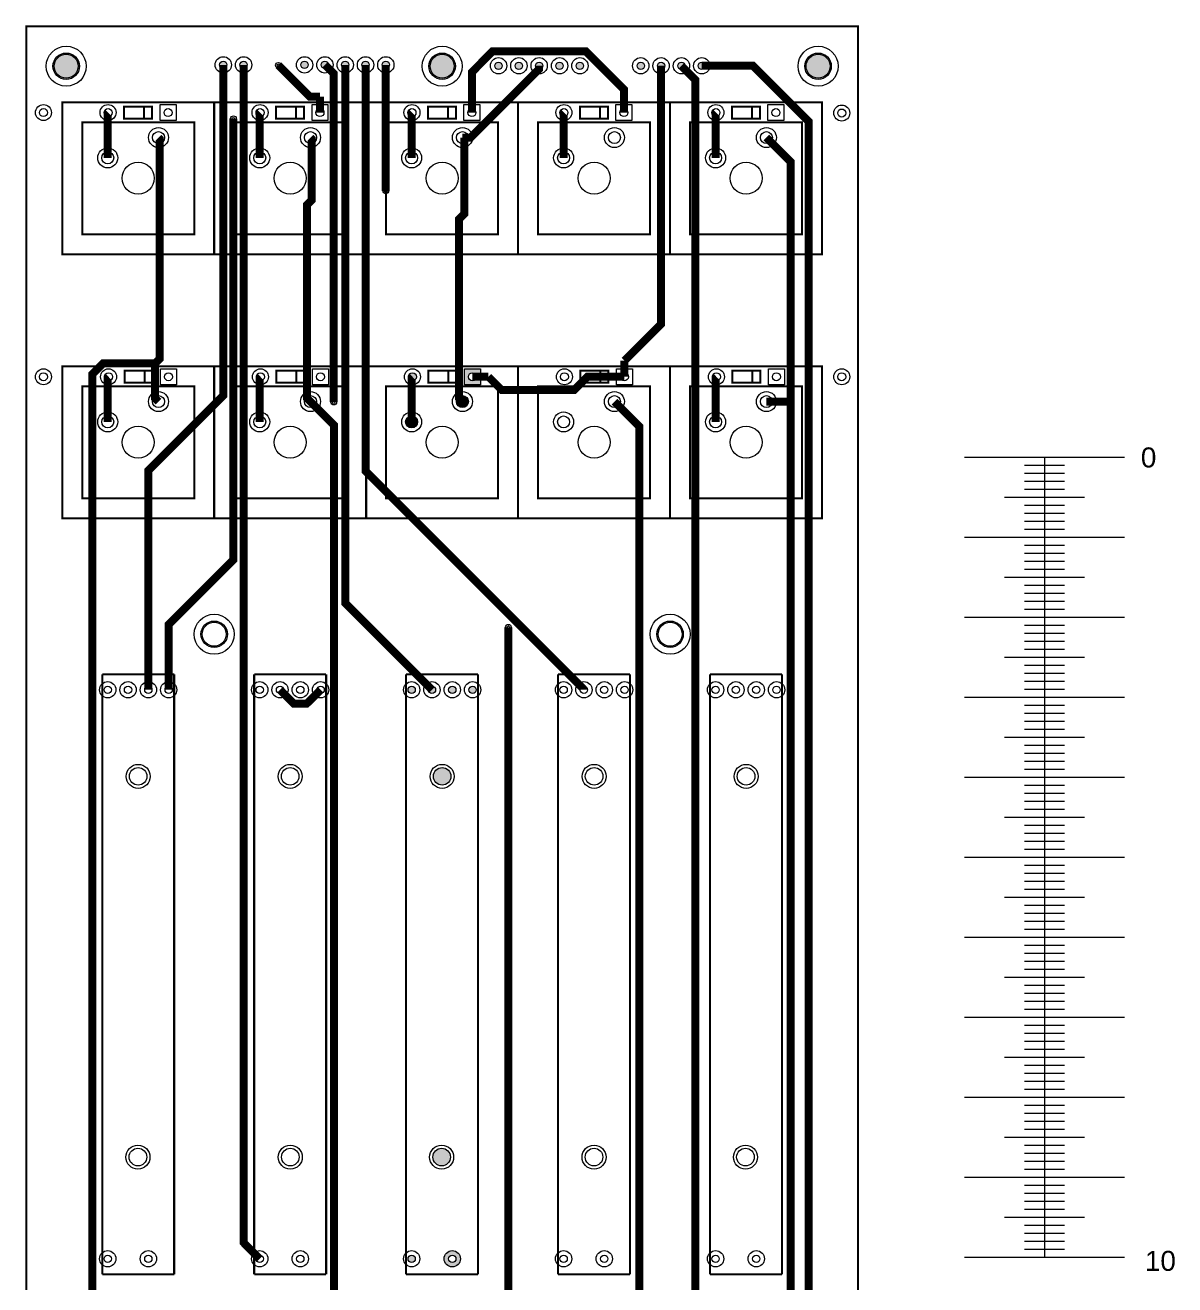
# Model space of a CAD drawing. Header units: millimetres. Extents: x 0 to 144, y -247 to 0.
# Drawn here: x -0.1 to 143.6, y -157.3 to 0.1 of the extents above; entities that cross this region are included whole.
import ezdxf

# ---------------------------------------------------------------- set-up
doc = ezdxf.new("R2010")
doc.units = ezdxf.units.MM
for name, color, linetype, true_color in [('BoardOutLine', 6, 'Continuous', 0xff00ff), ('BottomSilkLayer', 72, 'Continuous', 0x66cc33), ('Document', 7, 'Continuous', 0xffffff), ('Hole', 250, 'Continuous', 0x222222), ('Multi-Layer', 9, 'Continuous', 0xc0c0c0), ('TopLayer', 1, 'Continuous', 0xff0000), ('TopSilkLayer', 58, 'Continuous', 0x614e00)]:
    doc.layers.add(name, color=color, linetype=linetype, true_color=true_color)
doc.styles.get("Standard").update_dxf_attribs({"font": 'arial.ttf'})

msp = doc.modelspace()

# ---------------------------------------------------------------- hatches: boundary and pattern name
at = {"true_color": 0x000000}
h = msp.add_hatch(color=18, dxfattribs=at)
h.dxf.hatch_style = 1
h.paths.add_polyline_path([(81.46, -4.95, 1), (82.37, -4.95, 1)])
h.paths.add_polyline_path([(84, -4.95, 1), (84.91, -4.95, 1)])
h.paths.add_polyline_path([(1.15, -212.72), (3.43, -212.72), (3.43, -211.22), (1.15, -211.22)], flags=9)
h.paths.add_polyline_path([(101.1, -212.72), (103.38, -212.72), (103.38, -211.22), (101.1, -211.22)], flags=9)
h.paths.add_polyline_path([(1.27, -179.72), (3.57, -179.72), (3.57, -178.19), (1.27, -178.19)], flags=9)
h.paths.add_polyline_path([(101.09, -179.72), (103.39, -179.72), (103.39, -178.19), (101.09, -178.19)], flags=9)
h.paths.add_polyline_path([(1.15, -46.48), (3.43, -46.48), (3.43, -44.97), (1.15, -44.97)], flags=9)
h.paths.add_polyline_path([(100.97, -46.73), (103.26, -46.73), (103.26, -45.23), (100.97, -45.23)], flags=9)
h.paths.add_polyline_path([(1.4, -13.59), (3.69, -13.59), (3.69, -12.08), (1.4, -12.08)], flags=9)
h.paths.add_polyline_path([(101.09, -13.59), (103.38, -13.59), (103.38, -12.08), (101.09, -12.08)], flags=9)
h.paths.add_polyline_path([(85.27, -3.48), (85.27, -1.2), (83.77, -1.2), (83.77, -3.48)], flags=9)
h.paths.add_polyline_path([(82.63, -3.36), (82.63, -1.06), (81.09, -1.06), (81.09, -3.36)], flags=9)
h.paths.add_polyline_path([(79.94, -3.35), (79.94, -1.07), (78.43, -1.07), (78.43, -3.35)], flags=9)
h.paths.add_polyline_path([(77.52, -3.48), (77.52, -1.19), (76.02, -1.19), (76.02, -3.48)], flags=9)
h.paths.add_polyline_path([(56.41, -89.16), (56.41, -84.53), (54.86, -84.53), (54.86, -89.16)], flags=9)
h.paths.add_polyline_path([(94.38, -89.16), (94.38, -84.53), (92.83, -84.53), (92.83, -89.16)], flags=9)
h.paths.add_polyline_path([(75.46, -89.03), (75.46, -84.4), (73.91, -84.4), (73.91, -89.03)], flags=9)
h.paths.add_polyline_path([(37.49, -89.03), (37.49, -84.4), (35.93, -84.4), (35.93, -89.03)], flags=9)
h.paths.add_polyline_path([(69.87, -3.56), (69.87, -1.26), (68.32, -1.26), (68.32, -3.56)], flags=9)
h.paths.add_polyline_path([(67.46, -3.56), (67.46, -1.26), (65.91, -1.26), (65.91, -3.56)], flags=9)
h.paths.add_polyline_path([(64.92, -3.56), (64.92, -1.26), (63.37, -1.26), (63.37, -3.56)], flags=9)
h.paths.add_polyline_path([(62.51, -3.69), (62.51, -1.38), (60.95, -1.38), (60.95, -3.69)], flags=9)
h.paths.add_polyline_path([(59.84, -3.43), (59.84, -1.13), (58.29, -1.13), (58.29, -3.43)], flags=9)
h.paths.add_polyline_path([(45.74, -3.3), (45.74, -1.16), (44.21, -1.16), (44.21, -3.3)], flags=9)
h.paths.add_polyline_path([(43.18, -3.3), (43.18, -1.17), (41.68, -1.17), (41.68, -3.3)], flags=9)
h.paths.add_polyline_path([(40.79, -3.3), (40.79, -1.16), (39.25, -1.16), (39.25, -3.3)], flags=9)
h.paths.add_polyline_path([(38.1, -3.3), (38.1, -1.17), (36.59, -1.17), (36.59, -3.3)], flags=9)
h.paths.add_polyline_path([(35.56, -3.3), (35.56, -1.17), (34.05, -1.17), (34.05, -3.3)], flags=9)
h.paths.add_polyline_path([(28.44, -5.74), (32.06, -5.74), (32.06, -4.19), (28.44, -4.19)], flags=9)
h.paths.add_polyline_path([(18.29, -5.71), (23.37, -5.71), (23.37, -4.21), (18.29, -4.21)], flags=9)
h.paths.add_polyline_path([(91.64, -137.93), (91.64, -102.97), (88.53, -102.97), (88.53, -137.93)], flags=9)
h.paths.add_polyline_path([(87.17, -152.84), (87.17, -149.22), (85.62, -149.22), (85.62, -152.84)], flags=9)
h.paths.add_polyline_path([(92.12, -152.79), (92.12, -149.16), (90.57, -149.16), (90.57, -152.79)], flags=9)
h.paths.add_polyline_path([(87.14, -89.43), (87.14, -84.35), (85.64, -84.35), (85.64, -89.43)], flags=9)
h.paths.add_polyline_path([(92.1, -89.4), (92.1, -84.32), (90.6, -84.32), (90.6, -89.4)], flags=9)
h.paths.add_polyline_path([(89.58, -88.9), (89.58, -84.27), (88.03, -84.27), (88.03, -88.9)], flags=9)
h.paths.add_polyline_path([(68.17, -152.84), (68.17, -149.22), (66.62, -149.22), (66.62, -152.84)], flags=9)
h.paths.add_polyline_path([(73.12, -152.79), (73.12, -149.16), (71.57, -149.16), (71.57, -152.79)], flags=9)
h.paths.add_polyline_path([(68.14, -89.43), (68.14, -84.35), (66.64, -84.35), (66.64, -89.43)], flags=9)
h.paths.add_polyline_path([(73.1, -89.4), (73.1, -84.32), (71.6, -84.32), (71.6, -89.4)], flags=9)
h.paths.add_polyline_path([(70.58, -88.9), (70.58, -84.27), (69.03, -84.27), (69.03, -88.9)], flags=9)
h.paths.add_polyline_path([(30.17, -152.84), (30.17, -149.22), (28.62, -149.22), (28.62, -152.84)], flags=9)
h.paths.add_polyline_path([(35.12, -152.79), (35.12, -149.16), (33.57, -149.16), (33.57, -152.79)], flags=9)
h.paths.add_polyline_path([(30.14, -89.43), (30.14, -84.35), (28.64, -84.35), (28.64, -89.43)], flags=9)
h.paths.add_polyline_path([(35.1, -89.4), (35.1, -84.32), (33.6, -84.32), (33.6, -89.4)], flags=9)
h.paths.add_polyline_path([(32.58, -88.9), (32.58, -84.27), (31.03, -84.27), (31.03, -88.9)], flags=9)
h.paths.add_polyline_path([(15.64, -137.93), (15.64, -102.97), (12.53, -102.97), (12.53, -137.93)], flags=9)
h.paths.add_polyline_path([(11.17, -152.84), (11.17, -149.22), (9.62, -149.22), (9.62, -152.84)], flags=9)
h.paths.add_polyline_path([(16.12, -152.79), (16.12, -149.16), (14.57, -149.16), (14.57, -152.79)], flags=9)
h.paths.add_polyline_path([(11.14, -89.43), (11.14, -84.35), (9.64, -84.35), (9.64, -89.43)], flags=9)
h.paths.add_polyline_path([(16.1, -89.4), (16.1, -84.32), (14.6, -84.32), (14.6, -89.4)], flags=9)
h.paths.add_polyline_path([(13.58, -88.9), (13.58, -84.27), (12.03, -84.27), (12.03, -88.9)], flags=9)
h.paths.add_polyline_path([(18.44, -89.03), (18.44, -84.4), (16.88, -84.4), (16.88, -89.03)], flags=9)
h.paths.add_polyline_path([(51.58, -88.9), (51.58, -84.27), (50.03, -84.27), (50.03, -88.9)], flags=9)
h.paths.add_polyline_path([(54.1, -89.4), (54.1, -84.32), (52.6, -84.32), (52.6, -89.4)], flags=9)
h.paths.add_polyline_path([(49.14, -89.43), (49.14, -84.35), (47.64, -84.35), (47.64, -89.43)], flags=9)
h.paths.add_polyline_path([(54.12, -152.79), (54.12, -149.16), (52.57, -149.16), (52.57, -152.79)], flags=9)
h.paths.add_polyline_path([(49.17, -152.84), (49.17, -149.22), (47.62, -149.22), (47.62, -152.84)], flags=9)
h.paths.add_polyline_path([(34.72, -137.93), (34.72, -102.97), (31.6, -102.97), (31.6, -137.93)], flags=9)
h.paths.add_polyline_path([(53.64, -137.93), (53.64, -102.97), (50.53, -102.97), (50.53, -137.93)], flags=9)
h.paths.add_polyline_path([(72.69, -137.81), (72.69, -102.85), (69.58, -102.85), (69.58, -137.81)], flags=9)
h = msp.add_hatch(color=18, dxfattribs=at)
h.dxf.hatch_style = 1
h.paths.add_polyline_path([(6.5, -5, 1), (3.5, -5, 1)], flags=0)
h.paths.add_polyline_path([(3.35, -5, 1), (6.65, -5, 1)])
h.paths.add_polyline_path([(6.5, -5, -1), (3.5, -5, -1)], flags=16)
h = msp.add_hatch(color=256)
h.dxf.hatch_style = 1
h.paths.add_polyline_path([(6.5, -5, 1), (3.5, -5, 1)])
h = msp.add_hatch(color=18, dxfattribs=at)
h.dxf.hatch_style = 1
h.paths.add_polyline_path([(24.18, -4.83, 1), (25.1, -4.83, 1)])
h.paths.add_polyline_path([(26.72, -4.83, 1), (27.64, -4.83, 1)])
h.paths.add_polyline_path([(34.34, -4.83, 1), (35.26, -4.83, 1)])
h.paths.add_polyline_path([(36.88, -4.83, 1), (37.8, -4.83, 1)])
h.paths.add_polyline_path([(39.42, -4.83, 1), (40.34, -4.83, 1)])
h.paths.add_polyline_path([(41.96, -4.83, 1), (42.88, -4.83, 1)])
h.paths.add_polyline_path([(44.5, -4.83, 1), (45.42, -4.83, 1)])
h.paths.add_polyline_path([(53.5, -5, 1), (50.5, -5, 1)], flags=0)
h.paths.add_polyline_path([(50.35, -5, 1), (53.65, -5, 1)])
h.paths.add_polyline_path([(53.5, -5, -1), (50.5, -5, -1)], flags=16)
h.paths.add_polyline_path([(58.6, -4.95, 1), (59.51, -4.95, 1)])
h.paths.add_polyline_path([(61.14, -4.95, 1), (62.05, -4.95, 1)])
h.paths.add_polyline_path([(63.68, -4.95, 1), (64.59, -4.95, 1)])
h.paths.add_polyline_path([(66.22, -4.95, 1), (67.13, -4.95, 1)])
h = msp.add_hatch(color=18, dxfattribs=at)
h.dxf.hatch_style = 1
h.paths.add_polyline_path([(53.5, -5, 1), (50.5, -5, 1)])
h.paths.add_polyline_path([(69.67, -4.95, 1), (68.76, -4.95, 1)])
h.paths.add_polyline_path([(76.38, -4.95, 1), (77.29, -4.95, 1)])
h.paths.add_polyline_path([(78.92, -4.95, 1), (79.83, -4.95, 1)])
h = msp.add_hatch(color=18, dxfattribs=at)
h.dxf.hatch_style = 1
h.paths.add_polyline_path([(97.5, -5, 1), (100.5, -5, 1)], flags=0)
h.paths.add_polyline_path([(97.35, -5, 1), (100.65, -5, 1)])
h.paths.add_polyline_path([(100.5, -5, -1), (97.5, -5, -1)], flags=16)
h = msp.add_hatch(color=18, dxfattribs=at)
h.dxf.hatch_style = 1
h.paths.add_polyline_path([(97.5, -5, 1), (100.5, -5, 1)])
h = msp.add_hatch(color=18, dxfattribs=at)
h.dxf.hatch_style = 1
h.paths.add_polyline_path([(48.79, -43.82, 1), (47.79, -43.82, 1)])
h.paths.add_polyline_path([(56.79, -42.82), (54.79, -42.82), (54.79, -43.82), (55.29, -43.82, -0.999949), (56.29, -43.82), (56.79, -43.82)])
h.paths.add_polyline_path([(56.79, -43.82), (56.29, -43.82, -1.000051), (55.29, -43.82), (54.79, -43.82), (54.79, -44.81), (56.79, -44.81)])
h = msp.add_hatch(color=18, dxfattribs=at)
h.dxf.hatch_style = 1
h.paths.add_polyline_path([(48.79, -43.82, 1), (47.79, -43.82, 1)])
h.paths.add_polyline_path([(56.79, -42.82), (54.79, -42.82), (54.79, -44.81), (56.79, -44.81)])
h.paths.add_polyline_path([(56.29, -43.82, 1), (55.29, -43.82, 1)], flags=16)
h = msp.add_hatch(color=18, dxfattribs=at)
h.dxf.hatch_style = 1
h.paths.add_polyline_path([(54.12, -46.3), (54.12, -46.51), (54.54, -46.92), (55.07, -47.45, 0.198968), (55.29, -46.92, 0.598535)])
h.paths.add_polyline_path([(54.54, -46.92), (54.12, -46.51), (54.12, -46.3, 0.251145), (53.79, -46.92, 0.668101), (55.07, -47.45)])
h = msp.add_hatch(color=18, dxfattribs=at)
h.dxf.hatch_style = 1
h.paths.add_polyline_path([(55.29, -46.92, 0.598535), (54.12, -46.3), (54.12, -46.51), (54.54, -46.92), (55.07, -47.45, 0.198968)])
h.paths.add_polyline_path([(54.54, -46.92), (54.12, -46.51), (54.12, -46.3, 0.251145), (53.79, -46.92, 0.668101), (55.07, -47.45)])
h = msp.add_hatch(color=18, dxfattribs=at)
h.dxf.hatch_style = 1
h.paths.add_polyline_path([(54.12, -46.3), (54.12, -46.51), (54.54, -46.92), (55.07, -47.45, 0.198968), (55.29, -46.92, 0.598535)])
h.paths.add_polyline_path([(54.12, -46.51), (54.12, -46.3, 0.251145), (53.79, -46.92, 0.668101), (55.07, -47.45), (54.54, -46.92)])
h = msp.add_hatch(color=18, dxfattribs=at)
h.dxf.hatch_style = 1
h.paths.add_polyline_path([(48.94, -49.46, 1), (47.44, -49.46, 1)])
h = msp.add_hatch(color=18, dxfattribs=at)
h.dxf.hatch_style = 1
h.paths.add_polyline_path([(47.73, -154.06, 1), (48.65, -154.06, 1)])
h.paths.add_polyline_path([(50.9, -93.76, 1), (53.1, -93.76, 1)])
h.paths.add_polyline_path([(47.73, -82.94, 1), (48.65, -82.94, 1)])
h.paths.add_polyline_path([(53.73, -82.94, 1), (52.81, -82.94, 1)])
h.paths.add_polyline_path([(56.27, -82.94, 1), (55.35, -82.94, 1)])
h.paths.add_polyline_path([(51.19, -82.94, 1), (50.27, -82.94, 1)])
h = msp.add_hatch(color=18, dxfattribs=at)
h.dxf.hatch_style = 1
h.paths.add_polyline_path([(53.04, -141.35, 1), (50.84, -141.35, 1)])
at = {"true_color": 0xffffff}
h = msp.add_hatch(color=7, dxfattribs=at)
h.dxf.hatch_style = 1
h.paths.add_polyline_path([(52.81, -154.06), (53.27, -154.06), (53.73, -154.06, 0.999944)], flags=0)
h.paths.add_polyline_path([(54.29, -154.06, 1), (52.25, -154.06, 1)])
h.paths.add_polyline_path([(53.73, -154.06, 1), (52.81, -154.06, 1)], flags=16)
h.paths.add_polyline_path([(53.73, -154.06, 0.999972), (52.81, -154.06, 1.000028)], flags=0)
at = {"true_color": 0x000000}
h = msp.add_hatch(color=18, dxfattribs=at)
h.dxf.hatch_style = 1
h.paths.add_polyline_path([(52.25, -154.06), (52.81, -154.06, -0.999944), (53.73, -154.06), (54.29, -154.06, 1)])
h.paths.add_polyline_path([(54.29, -154.06), (53.73, -154.06, -1.000056), (52.81, -154.06), (52.25, -154.06, 1)])
at = {"layer": 'Hole', "true_color": 0x000000}
h = msp.add_hatch(color=18, dxfattribs=at)
h.dxf.hatch_style = 1
h.paths.add_polyline_path([(3.5, -5, 1), (6.5, -5, 1)])
h.paths.add_polyline_path([(1.15, -212.72), (3.43, -212.72), (3.43, -211.22), (1.15, -211.22)], flags=9)
h.paths.add_polyline_path([(101.1, -212.72), (103.38, -212.72), (103.38, -211.22), (101.1, -211.22)], flags=9)
h.paths.add_polyline_path([(1.27, -179.72), (3.57, -179.72), (3.57, -178.19), (1.27, -178.19)], flags=9)
h.paths.add_polyline_path([(101.09, -179.72), (103.39, -179.72), (103.39, -178.19), (101.09, -178.19)], flags=9)
h.paths.add_polyline_path([(1.15, -46.48), (3.43, -46.48), (3.43, -44.97), (1.15, -44.97)], flags=9)
h.paths.add_polyline_path([(100.97, -46.73), (103.26, -46.73), (103.26, -45.23), (100.97, -45.23)], flags=9)
h.paths.add_polyline_path([(1.4, -13.59), (3.69, -13.59), (3.69, -12.08), (1.4, -12.08)], flags=9)
h.paths.add_polyline_path([(101.09, -13.59), (103.38, -13.59), (103.38, -12.08), (101.09, -12.08)], flags=9)
h.paths.add_polyline_path([(85.27, -3.48), (85.27, -1.2), (83.77, -1.2), (83.77, -3.48)], flags=9)
h.paths.add_polyline_path([(82.63, -3.36), (82.63, -1.06), (81.09, -1.06), (81.09, -3.36)], flags=9)
h.paths.add_polyline_path([(79.94, -3.35), (79.94, -1.07), (78.43, -1.07), (78.43, -3.35)], flags=9)
h.paths.add_polyline_path([(77.52, -3.48), (77.52, -1.19), (76.02, -1.19), (76.02, -3.48)], flags=9)
h.paths.add_polyline_path([(56.41, -89.16), (56.41, -84.53), (54.86, -84.53), (54.86, -89.16)], flags=9)
h.paths.add_polyline_path([(94.38, -89.16), (94.38, -84.53), (92.83, -84.53), (92.83, -89.16)], flags=9)
h.paths.add_polyline_path([(75.46, -89.03), (75.46, -84.4), (73.91, -84.4), (73.91, -89.03)], flags=9)
h.paths.add_polyline_path([(37.49, -89.03), (37.49, -84.4), (35.93, -84.4), (35.93, -89.03)], flags=9)
h.paths.add_polyline_path([(69.87, -3.56), (69.87, -1.26), (68.32, -1.26), (68.32, -3.56)], flags=9)
h.paths.add_polyline_path([(67.46, -3.56), (67.46, -1.26), (65.91, -1.26), (65.91, -3.56)], flags=9)
h.paths.add_polyline_path([(64.92, -3.56), (64.92, -1.26), (63.37, -1.26), (63.37, -3.56)], flags=9)
h.paths.add_polyline_path([(62.51, -3.69), (62.51, -1.38), (60.95, -1.38), (60.95, -3.69)], flags=9)
h.paths.add_polyline_path([(59.84, -3.43), (59.84, -1.13), (58.29, -1.13), (58.29, -3.43)], flags=9)
h.paths.add_polyline_path([(45.74, -3.3), (45.74, -1.16), (44.21, -1.16), (44.21, -3.3)], flags=9)
h.paths.add_polyline_path([(43.18, -3.3), (43.18, -1.17), (41.68, -1.17), (41.68, -3.3)], flags=9)
h.paths.add_polyline_path([(40.79, -3.3), (40.79, -1.16), (39.25, -1.16), (39.25, -3.3)], flags=9)
h.paths.add_polyline_path([(38.1, -3.3), (38.1, -1.17), (36.59, -1.17), (36.59, -3.3)], flags=9)
h.paths.add_polyline_path([(35.56, -3.3), (35.56, -1.17), (34.05, -1.17), (34.05, -3.3)], flags=9)
h.paths.add_polyline_path([(28.44, -5.74), (32.06, -5.74), (32.06, -4.19), (28.44, -4.19)], flags=9)
h.paths.add_polyline_path([(18.29, -5.71), (23.37, -5.71), (23.37, -4.21), (18.29, -4.21)], flags=9)
h.paths.add_polyline_path([(91.64, -137.93), (91.64, -102.97), (88.53, -102.97), (88.53, -137.93)], flags=9)
h.paths.add_polyline_path([(87.17, -152.84), (87.17, -149.22), (85.62, -149.22), (85.62, -152.84)], flags=9)
h.paths.add_polyline_path([(92.12, -152.79), (92.12, -149.16), (90.57, -149.16), (90.57, -152.79)], flags=9)
h.paths.add_polyline_path([(87.14, -89.43), (87.14, -84.35), (85.64, -84.35), (85.64, -89.43)], flags=9)
h.paths.add_polyline_path([(92.1, -89.4), (92.1, -84.32), (90.6, -84.32), (90.6, -89.4)], flags=9)
h.paths.add_polyline_path([(89.58, -88.9), (89.58, -84.27), (88.03, -84.27), (88.03, -88.9)], flags=9)
h.paths.add_polyline_path([(68.17, -152.84), (68.17, -149.22), (66.62, -149.22), (66.62, -152.84)], flags=9)
h.paths.add_polyline_path([(73.12, -152.79), (73.12, -149.16), (71.57, -149.16), (71.57, -152.79)], flags=9)
h.paths.add_polyline_path([(68.14, -89.43), (68.14, -84.35), (66.64, -84.35), (66.64, -89.43)], flags=9)
h.paths.add_polyline_path([(73.1, -89.4), (73.1, -84.32), (71.6, -84.32), (71.6, -89.4)], flags=9)
h.paths.add_polyline_path([(70.58, -88.9), (70.58, -84.27), (69.03, -84.27), (69.03, -88.9)], flags=9)
h.paths.add_polyline_path([(30.17, -152.84), (30.17, -149.22), (28.62, -149.22), (28.62, -152.84)], flags=9)
h.paths.add_polyline_path([(35.12, -152.79), (35.12, -149.16), (33.57, -149.16), (33.57, -152.79)], flags=9)
h.paths.add_polyline_path([(30.14, -89.43), (30.14, -84.35), (28.64, -84.35), (28.64, -89.43)], flags=9)
h.paths.add_polyline_path([(35.1, -89.4), (35.1, -84.32), (33.6, -84.32), (33.6, -89.4)], flags=9)
h.paths.add_polyline_path([(32.58, -88.9), (32.58, -84.27), (31.03, -84.27), (31.03, -88.9)], flags=9)
h.paths.add_polyline_path([(15.64, -137.93), (15.64, -102.97), (12.53, -102.97), (12.53, -137.93)], flags=9)
h.paths.add_polyline_path([(11.17, -152.84), (11.17, -149.22), (9.62, -149.22), (9.62, -152.84)], flags=9)
h.paths.add_polyline_path([(16.12, -152.79), (16.12, -149.16), (14.57, -149.16), (14.57, -152.79)], flags=9)
h.paths.add_polyline_path([(11.14, -89.43), (11.14, -84.35), (9.64, -84.35), (9.64, -89.43)], flags=9)
h.paths.add_polyline_path([(16.1, -89.4), (16.1, -84.32), (14.6, -84.32), (14.6, -89.4)], flags=9)
h.paths.add_polyline_path([(13.58, -88.9), (13.58, -84.27), (12.03, -84.27), (12.03, -88.9)], flags=9)
h.paths.add_polyline_path([(18.44, -89.03), (18.44, -84.4), (16.88, -84.4), (16.88, -89.03)], flags=9)
h.paths.add_polyline_path([(51.58, -88.9), (51.58, -84.27), (50.03, -84.27), (50.03, -88.9)], flags=9)
h.paths.add_polyline_path([(54.1, -89.4), (54.1, -84.32), (52.6, -84.32), (52.6, -89.4)], flags=9)
h.paths.add_polyline_path([(49.14, -89.43), (49.14, -84.35), (47.64, -84.35), (47.64, -89.43)], flags=9)
h.paths.add_polyline_path([(54.12, -152.79), (54.12, -149.16), (52.57, -149.16), (52.57, -152.79)], flags=9)
h.paths.add_polyline_path([(49.17, -152.84), (49.17, -149.22), (47.62, -149.22), (47.62, -152.84)], flags=9)
h.paths.add_polyline_path([(34.72, -137.93), (34.72, -102.97), (31.6, -102.97), (31.6, -137.93)], flags=9)
h.paths.add_polyline_path([(53.64, -137.93), (53.64, -102.97), (50.53, -102.97), (50.53, -137.93)], flags=9)
h.paths.add_polyline_path([(72.69, -137.81), (72.69, -102.85), (69.58, -102.85), (69.58, -137.81)], flags=9)
at = {"layer": 'Hole'}
h = msp.add_hatch(color=256, dxfattribs=at)
h.dxf.hatch_style = 1
h.paths.add_polyline_path([(6.5, -5, 1), (3.5, -5, 1)])
at = {"layer": 'Hole', "true_color": 0x000000}
h = msp.add_hatch(color=18, dxfattribs=at)
h.dxf.hatch_style = 1
h.paths.add_polyline_path([(6.5, -5, 1), (3.5, -5, 1)])

# ---------------------------------------------------------------- linework, layer by layer
for p, q in [((117.31, -53.85), (137.31, -53.85)), ((122.31, -53.85), (132.31, -53.85)), ((124.81, -54.85), (129.81, -54.85)), ((127.31, -53.85), (127.31, -153.85)), ((124.81, -55.85), (129.81, -55.85)), ((124.81, -56.85), (129.81, -56.85)), ((124.81, -57.85), (129.81, -57.85)), ((122.31, -58.85), (132.31, -58.85)), ((124.81, -59.85), (129.81, -59.85)), ((124.81, -60.85), (129.81, -60.85)), ((124.81, -61.85), (129.81, -61.85)), ((124.81, -62.85), (129.81, -62.85)), ((117.31, -63.85), (137.31, -63.85)), ((117.31, -63.85), (137.31, -63.85)), ((122.31, -63.85), (132.31, -63.85)), ((124.81, -64.85), (129.81, -64.85)), ((124.81, -65.85), (129.81, -65.85)), ((124.81, -66.85), (129.81, -66.85)), ((122.31, -68.85), (132.31, -68.85)), ((124.81, -67.85), (129.81, -67.85)), ((124.81, -69.85), (129.81, -69.85)), ((124.81, -70.85), (129.81, -70.85)), ((124.81, -71.85), (129.81, -71.85)), ((117.31, -73.85), (137.31, -73.85)), ((117.31, -73.85), (137.31, -73.85)), ((122.31, -73.85), (132.31, -73.85)), ((124.81, -72.85), (129.81, -72.85)), ((124.81, -74.85), (129.81, -74.85)), ((124.81, -75.85), (129.81, -75.85)), ((124.81, -76.85), (129.81, -76.85)), ((124.81, -77.85), (129.81, -77.85)), ((122.31, -78.85), (132.31, -78.85)), ((124.81, -79.85), (129.81, -79.85)), ((124.81, -80.85), (129.81, -80.85)), ((124.81, -81.85), (129.81, -81.85)), ((124.81, -82.85), (129.81, -82.85)), ((117.31, -83.85), (137.31, -83.85)), ((117.31, -83.85), (137.31, -83.85)), ((122.31, -83.85), (132.31, -83.85)), ((124.81, -84.85), (129.81, -84.85)), ((124.81, -85.85), (129.81, -85.85)), ((124.81, -86.85), (129.81, -86.85)), ((124.81, -87.85), (129.81, -87.85)), ((122.31, -88.85), (132.31, -88.85)), ((124.81, -89.85), (129.81, -89.85)), ((124.81, -90.85), (129.81, -90.85)), ((124.81, -91.85), (129.81, -91.85)), ((124.81, -92.85), (129.81, -92.85)), ((117.31, -93.85), (137.31, -93.85)), ((117.31, -93.85), (137.31, -93.85)), ((122.31, -93.85), (132.31, -93.85)), ((124.81, -94.85), (129.81, -94.85)), ((124.81, -95.85), (129.81, -95.85)), ((124.81, -96.85), (129.81, -96.85)), ((122.31, -98.85), (132.31, -98.85)), ((124.81, -97.85), (129.81, -97.85)), ((124.81, -99.85), (129.81, -99.85)), ((124.81, -100.85), (129.81, -100.85)), ((124.81, -101.85), (129.81, -101.85)), ((117.31, -103.85), (137.31, -103.85)), ((117.31, -103.85), (137.31, -103.85)), ((122.31, -103.85), (132.31, -103.85)), ((124.81, -102.85), (129.81, -102.85)), ((124.81, -104.85), (129.81, -104.85)), ((124.81, -105.85), (129.81, -105.85)), ((124.81, -106.85), (129.81, -106.85)), ((124.81, -107.85), (129.81, -107.85)), ((122.31, -108.85), (132.31, -108.85)), ((124.81, -109.85), (129.81, -109.85)), ((124.81, -110.85), (129.81, -110.85)), ((124.81, -111.85), (129.81, -111.85)), ((124.81, -112.85), (129.81, -112.85)), ((117.31, -113.85), (137.31, -113.85)), ((117.31, -113.85), (137.31, -113.85)), ((122.31, -113.85), (132.31, -113.85)), ((124.81, -114.85), (129.81, -114.85)), ((124.81, -115.85), (129.81, -115.85)), ((124.81, -116.85), (129.81, -116.85)), ((124.81, -117.85), (129.81, -117.85)), ((122.31, -118.85), (132.31, -118.85)), ((124.81, -119.85), (129.81, -119.85)), ((124.81, -120.85), (129.81, -120.85)), ((124.81, -121.85), (129.81, -121.85)), ((117.31, -123.85), (137.31, -123.85)), ((117.31, -123.85), (137.31, -123.85)), ((122.31, -123.85), (132.31, -123.85)), ((124.81, -122.85), (129.81, -122.85)), ((124.81, -124.85), (129.81, -124.85)), ((124.81, -125.85), (129.81, -125.85)), ((124.81, -126.85), (129.81, -126.85)), ((122.31, -128.85), (132.31, -128.85)), ((124.81, -127.85), (129.81, -127.85)), ((124.81, -129.85), (129.81, -129.85)), ((124.81, -130.85), (129.81, -130.85)), ((124.81, -131.85), (129.81, -131.85)), ((124.81, -132.85), (129.81, -132.85)), ((117.31, -133.85), (137.31, -133.85)), ((117.31, -133.85), (137.31, -133.85)), ((122.31, -133.85), (132.31, -133.85)), ((124.81, -134.85), (129.81, -134.85)), ((124.81, -134.85), (129.81, -134.85)), ((124.81, -135.85), (129.81, -135.85)), ((124.81, -135.85), (129.81, -135.85)), ((124.81, -136.85), (129.81, -136.85)), ((124.81, -136.85), (129.81, -136.85)), ((124.81, -137.85), (129.81, -137.85)), ((124.81, -137.85), (129.81, -137.85)), ((122.31, -138.85), (132.31, -138.85)), ((122.31, -138.85), (132.31, -138.85)), ((124.81, -139.85), (129.81, -139.85)), ((124.81, -139.85), (129.81, -139.85)), ((124.81, -140.85), (129.81, -140.85)), ((124.81, -140.85), (129.81, -140.85)), ((124.81, -141.85), (129.81, -141.85)), ((124.81, -141.85), (129.81, -141.85)), ((124.81, -142.85), (129.81, -142.85)), ((124.81, -142.85), (129.81, -142.85)), ((117.31, -143.85), (137.31, -143.85)), ((117.31, -143.85), (137.31, -143.85)), ((122.31, -143.85), (132.31, -143.85)), ((124.81, -144.85), (129.81, -144.85)), ((124.81, -145.85), (129.81, -145.85)), ((124.81, -146.85), (129.81, -146.85)), ((124.81, -147.85), (129.81, -147.85)), ((122.31, -148.85), (132.31, -148.85)), ((124.81, -149.85), (129.81, -149.85)), ((124.81, -150.85), (129.81, -150.85)), ((124.81, -151.85), (129.81, -151.85)), ((117.31, -153.85), (137.31, -153.85)), ((124.81, -152.85), (129.81, -152.85))]:
    msp.add_line(p, q)
for p in [(127.31, -54.85), (127.31, -55.85), (127.31, -56.85), (127.31, -57.85), (127.31, -58.85), (127.31, -59.85), (127.31, -60.85), (127.31, -61.85), (127.31, -62.85), (127.31, -63.85), (127.31, -63.85), (127.31, -64.85), (127.31, -65.85), (127.31, -66.85), (127.31, -67.85), (127.31, -68.85), (127.31, -69.85), (127.31, -70.85), (127.31, -71.85), (127.31, -72.85), (127.31, -73.85), (127.31, -73.85), (127.31, -74.85), (127.31, -75.85), (127.31, -76.85), (127.31, -77.85), (127.31, -78.85), (127.31, -79.85), (127.31, -80.85), (127.31, -81.85), (127.31, -82.85), (127.31, -83.85), (127.31, -83.85), (127.31, -84.85), (127.31, -85.85), (127.31, -86.85), (127.31, -87.85), (127.31, -88.85), (127.31, -89.85), (127.31, -90.85), (127.31, -91.85), (127.31, -92.85), (127.31, -93.85), (127.31, -93.85), (127.31, -94.85), (127.31, -95.85), (127.31, -96.85), (127.31, -97.85), (127.31, -98.85), (127.31, -99.85), (127.31, -100.85), (127.31, -101.85), (127.31, -102.85), (127.31, -103.85), (127.31, -103.85), (127.31, -104.85), (127.31, -105.85), (127.31, -106.85), (127.31, -107.85), (127.31, -108.85), (127.31, -109.85), (127.31, -110.85), (127.31, -111.85), (127.31, -112.85), (127.31, -113.85), (127.31, -113.85), (127.31, -114.85), (127.31, -115.85), (127.31, -116.85), (127.31, -117.85), (127.31, -118.85), (127.31, -119.85), (127.31, -120.85), (127.31, -121.85), (127.31, -122.85), (127.31, -123.85), (127.31, -123.85), (127.31, -124.85), (127.31, -125.85), (127.31, -126.85), (127.31, -127.85), (127.31, -128.85), (127.31, -129.85), (127.31, -130.85), (127.31, -131.85), (127.31, -132.85), (127.31, -133.85), (127.31, -133.85), (127.31, -134.85), (127.31, -135.85), (127.31, -136.85), (127.31, -137.85), (127.31, -138.85), (127.31, -139.85), (127.31, -140.85), (127.31, -141.85), (127.31, -142.85), (127.31, -143.85), (127.31, -143.85), (127.31, -144.85), (127.31, -145.85), (127.31, -146.85), (127.31, -147.85), (127.31, -148.85), (127.31, -149.85), (127.31, -150.85), (127.31, -151.85), (127.31, -152.85)]:
    msp.add_point(p)
at = {"layer": 'BoardOutLine', "const_width": 0.254}
msp.add_lwpolyline([(0, 0), (104, 0), (104, -247), (0, -247), (0, 0)], close=True, dxfattribs=at)
at = {"layer": 'BottomSilkLayer', "const_width": 0.25}
for points in [[(12.23, -10.04), (15.73, -10.04), (15.73, -11.54), (12.23, -11.54), (12.23, -10.04)], [(31.23, -10.04), (34.73, -10.04), (34.73, -11.54), (31.23, -11.54), (31.23, -10.04)], [(50.23, -10.04), (53.73, -10.04), (53.73, -11.54), (50.23, -11.54), (50.23, -10.04)], [(69.23, -10.04), (72.73, -10.04), (72.73, -11.54), (69.23, -11.54), (69.23, -10.04)], [(88.23, -10.04), (91.73, -10.04), (91.73, -11.54), (88.23, -11.54), (88.23, -10.04)], [(12.29, -43.06), (15.79, -43.06), (15.79, -44.56), (12.29, -44.56), (12.29, -43.06)], [(31.29, -43.06), (34.79, -43.06), (34.79, -44.56), (31.29, -44.56), (31.29, -43.06)], [(50.29, -43.06), (53.79, -43.06), (53.79, -44.56), (50.29, -44.56), (50.29, -43.06)], [(69.29, -43.06), (72.79, -43.06), (72.79, -44.56), (69.29, -44.56), (69.29, -43.06)], [(88.29, -43.06), (91.79, -43.06), (91.79, -44.56), (88.29, -44.56), (88.29, -43.06)]]:
    msp.add_lwpolyline(points, close=True, dxfattribs=at)
for points in [[(14.73, -11.54), (14.73, -11.54), (14.73, -10.04)], [(33.73, -11.54), (33.73, -11.54), (33.73, -10.04)], [(52.73, -11.54), (52.73, -11.54), (52.73, -10.04)], [(71.73, -11.54), (71.73, -11.54), (71.73, -10.04)], [(90.73, -11.54), (90.73, -11.54), (90.73, -10.04)], [(14.79, -44.56), (14.79, -44.56), (14.79, -43.06)], [(33.79, -44.56), (33.79, -44.56), (33.79, -43.06)], [(52.79, -44.56), (52.79, -44.56), (52.79, -43.06)], [(71.79, -44.56), (71.79, -44.56), (71.79, -43.06)], [(90.79, -44.56), (90.79, -44.56), (90.79, -43.06)]]:
    msp.add_lwpolyline(points, dxfattribs=at)
at = {"layer": 'Document', "const_width": 0.25}
for points in [[(23.5, -9.5), (23.5, -28.5), (4.5, -28.5), (4.5, -9.5), (23.5, -9.5)], [(42.5, -9.5), (42.5, -28.5), (23.5, -28.5), (23.5, -9.5), (42.5, -9.5)], [(61.5, -9.5), (61.5, -28.5), (42.5, -28.5), (42.5, -9.5), (61.5, -9.5)], [(80.5, -9.5), (80.5, -28.5), (61.5, -28.5), (61.5, -9.5), (80.5, -9.5)], [(99.5, -9.5), (99.5, -28.5), (80.5, -28.5), (80.5, -9.5), (99.5, -9.5)], [(23.5, -42.5), (23.5, -61.5), (4.5, -61.5), (4.5, -42.5), (23.5, -42.5)], [(42.5, -42.5), (42.5, -61.5), (23.5, -61.5), (23.5, -42.5), (42.5, -42.5)], [(61.5, -42.5), (61.5, -61.5), (42.5, -61.5), (42.5, -42.5), (61.5, -42.5)], [(80.5, -42.5), (80.5, -61.5), (61.5, -61.5), (61.5, -42.5), (80.5, -42.5)], [(99.5, -42.5), (99.5, -61.5), (80.5, -61.5), (80.5, -42.5), (99.5, -42.5)]]:
    msp.add_lwpolyline(points, close=True, dxfattribs=at)
at = {"layer": 'Hole'}
for centre in [(31.53, -4.88), (25.91, -11.55), (44.96, -20.58), (38.45, -46.99), (60.28, -75.12)]:
    msp.add_circle(centre, 0.153, dxfattribs=at)
at = {"layer": 'Multi-Layer'}
for points in [[(16.73, -9.8), (18.73, -9.8), (18.73, -11.79), (16.73, -11.79)], [(35.73, -9.8), (37.73, -9.8), (37.73, -11.79), (35.73, -11.79)], [(54.73, -9.8), (56.73, -9.8), (56.73, -11.79), (54.73, -11.79)], [(73.73, -9.8), (75.73, -9.8), (75.73, -11.79), (73.73, -11.79)], [(92.73, -9.8), (94.73, -9.8), (94.73, -11.79), (92.73, -11.79)], [(16.79, -42.82), (18.79, -42.82), (18.79, -44.81), (16.79, -44.81)], [(35.79, -42.82), (37.79, -42.82), (37.79, -44.81), (35.79, -44.81)], [(54.79, -42.82), (56.79, -42.82), (56.79, -44.81), (54.79, -44.81)], [(73.79, -42.82), (75.79, -42.82), (75.79, -44.81), (73.79, -44.81)], [(92.79, -42.82), (94.79, -42.82), (94.79, -44.81), (92.79, -44.81)]]:
    msp.add_lwpolyline(points, close=True, dxfattribs=at)
for centre, radius in [((5, -5), 2.5), ((52, -5), 2.5), ((99, -5), 2.5), ((5, -5), 1.65), ((24.64, -4.83), 1.02), ((24.64, -4.83), 0.457), ((27.18, -4.83), 1.02), ((27.18, -4.83), 0.457), ((31.53, -4.88), 0.35), ((34.8, -4.83), 1.02), ((34.8, -4.83), 0.457), ((37.34, -4.83), 1.02), ((37.34, -4.83), 0.457), ((39.88, -4.83), 1.02), ((39.88, -4.83), 0.457), ((42.42, -4.83), 1.02), ((42.42, -4.83), 0.457), ((44.96, -4.83), 1.02), ((44.96, -4.83), 0.457), ((52, -5), 1.65), ((59.05, -4.95), 1.02), ((59.05, -4.95), 0.457), ((61.59, -4.95), 1.02), ((61.59, -4.95), 0.457), ((64.13, -4.95), 1.02), ((64.13, -4.95), 0.457), ((66.68, -4.95), 1.02), ((66.68, -4.95), 0.457), ((69.22, -4.95), 1.02), ((69.22, -4.95), 0.457), ((76.83, -4.95), 1.02), ((76.83, -4.95), 0.457), ((79.37, -4.95), 1.02), ((79.37, -4.95), 0.457), ((81.92, -4.95), 1.02), ((81.92, -4.95), 0.457), ((84.46, -4.95), 1.02), ((84.46, -4.95), 0.457), ((99, -5), 1.65), ((2.16, -10.8), 1), ((2.16, -10.8), 0.5), ((10.23, -10.79), 1), ((10.23, -10.8), 0.5), ((17.73, -10.8), 0.5), ((29.23, -10.79), 1), ((29.23, -10.8), 0.5), ((36.73, -10.8), 0.5), ((48.23, -10.79), 1), ((48.23, -10.8), 0.5), ((55.73, -10.8), 0.5), ((67.23, -10.79), 1), ((67.23, -10.8), 0.5), ((74.73, -10.8), 0.5), ((86.23, -10.79), 1), ((86.23, -10.8), 0.5), ((93.73, -10.8), 0.5), ((101.96, -10.85), 1), ((101.96, -10.85), 0.5), ((25.91, -11.55), 0.35), ((16.54, -13.92), 1.25), ((16.54, -13.92), 0.75), ((35.54, -13.92), 1.25), ((35.54, -13.92), 0.75), ((54.54, -13.92), 1.25), ((54.54, -13.92), 0.75), ((73.54, -13.92), 1.25), ((73.54, -13.92), 0.75), ((92.54, -13.92), 1.25), ((92.54, -13.92), 0.75), ((10.19, -16.46), 1.25), ((10.19, -16.46), 0.75), ((29.19, -16.46), 1.25), ((29.19, -16.46), 0.75), ((48.19, -16.46), 1.25), ((48.19, -16.46), 0.75), ((67.19, -16.46), 1.25), ((67.19, -16.46), 0.75), ((86.19, -16.46), 1.25), ((86.19, -16.46), 0.75), ((14, -19), 2), ((33, -19), 2), ((52, -19), 2), ((71, -19), 2), ((90, -19), 2), ((44.96, -20.58), 0.35), ((2.16, -43.82), 1), ((2.16, -43.82), 0.5), ((10.29, -43.82), 1), ((10.29, -43.82), 0.5), ((17.79, -43.82), 0.5), ((29.29, -43.82), 1), ((29.29, -43.82), 0.5), ((36.79, -43.82), 0.5), ((48.29, -43.82), 1), ((48.29, -43.82), 0.5), ((55.79, -43.82), 0.5), ((67.29, -43.82), 1), ((67.29, -43.82), 0.5), ((74.79, -43.82), 0.5), ((86.29, -43.82), 1), ((86.29, -43.82), 0.5), ((93.79, -43.82), 0.5), ((101.96, -43.82), 1), ((101.96, -43.82), 0.5), ((16.54, -46.92), 1.25), ((16.54, -46.92), 0.75), ((35.54, -46.92), 1.25), ((35.54, -46.92), 0.75), ((38.45, -46.99), 0.35), ((54.54, -46.92), 1.25), ((54.54, -46.92), 0.75), ((73.54, -46.92), 1.25), ((73.54, -46.92), 0.75), ((92.54, -46.92), 1.25), ((92.54, -46.92), 0.75), ((10.19, -49.46), 1.25), ((10.19, -49.46), 0.75), ((29.19, -49.46), 1.25), ((29.19, -49.46), 0.75), ((48.19, -49.46), 1.25), ((48.19, -49.46), 0.75), ((67.19, -49.46), 1.25), ((67.19, -49.46), 0.75), ((86.19, -49.46), 1.25), ((86.19, -49.46), 0.75), ((14, -52), 2), ((33, -52), 2), ((52, -52), 2), ((71, -52), 2), ((90, -52), 2), ((23.5, -76), 2.5), ((80.5, -76), 2.5), ((23.5, -76), 1.65), ((60.28, -75.12), 0.35), ((80.5, -76), 1.65), ((10.19, -82.94), 1.02), ((10.19, -82.94), 0.457), ((12.73, -82.94), 1.02), ((12.73, -82.94), 0.457), ((15.27, -82.94), 1.02), ((15.27, -82.94), 0.457), ((17.81, -82.94), 1.02), ((17.81, -82.94), 0.457), ((29.19, -82.94), 1.02), ((29.19, -82.94), 0.457), ((31.73, -82.94), 1.02), ((31.73, -82.94), 0.457), ((34.27, -82.94), 1.02), ((34.27, -82.94), 0.457), ((36.81, -82.94), 1.02), ((36.81, -82.94), 0.457), ((48.19, -82.94), 1.02), ((48.19, -82.94), 0.457), ((50.73, -82.94), 1.02), ((50.73, -82.94), 0.457), ((53.27, -82.94), 1.02), ((53.27, -82.94), 0.457), ((55.81, -82.94), 1.02), ((55.81, -82.94), 0.457), ((67.19, -82.94), 1.02), ((67.19, -82.94), 0.457), ((69.73, -82.94), 1.02), ((69.73, -82.94), 0.457), ((72.27, -82.94), 1.02), ((72.27, -82.94), 0.457), ((74.81, -82.94), 1.02), ((74.81, -82.94), 0.457), ((86.19, -82.94), 1.02), ((86.19, -82.94), 0.457), ((88.73, -82.94), 1.02), ((88.73, -82.94), 0.457), ((91.27, -82.94), 1.02), ((91.27, -82.94), 0.457), ((93.81, -82.94), 1.02), ((93.81, -82.94), 0.457), ((14, -93.76), 1.5), ((14, -93.76), 1.1), ((33, -93.76), 1.5), ((33, -93.76), 1.1), ((52, -93.76), 1.5), ((52, -93.76), 1.1), ((71, -93.76), 1.5), ((71, -93.76), 1.1), ((90, -93.76), 1.5), ((90, -93.76), 1.1), ((13.97, -141.35), 1.5), ((33.02, -141.35), 1.5), ((51.94, -141.35), 1.5), ((70.99, -141.35), 1.5), ((89.92, -141.35), 1.5), ((13.97, -141.35), 1.1), ((33.02, -141.35), 1.1), ((51.94, -141.35), 1.1), ((70.99, -141.35), 1.1), ((89.92, -141.35), 1.1), ((10.19, -154.06), 1.02), ((10.19, -154.06), 0.457), ((15.27, -154.06), 1.02), ((15.27, -154.06), 0.457), ((29.19, -154.06), 1.02), ((29.19, -154.06), 0.457), ((34.27, -154.06), 1.02), ((34.27, -154.06), 0.457), ((48.19, -154.06), 1.02), ((48.19, -154.06), 0.457), ((53.27, -154.06), 1.02), ((53.27, -154.06), 0.457), ((67.19, -154.06), 1.02), ((67.19, -154.06), 0.457), ((72.27, -154.06), 1.02), ((72.27, -154.06), 0.457), ((86.19, -154.06), 1.02), ((86.19, -154.06), 0.457), ((91.27, -154.06), 1.02), ((91.27, -154.06), 0.457)]:
    msp.add_circle(centre, radius, dxfattribs=at)
at = {"layer": 'TopLayer', "const_width": 1}
for points in [[(74.73, -10.8), (74.73, -7.91), (69.96, -3.15), (58.3, -3.15), (55.73, -5.73), (55.73, -10.8)], [(24.64, -4.83), (24.64, -46.16), (15.27, -55.52), (15.27, -82.94)], [(27.18, -4.83), (27.18, -152.04), (29.19, -154.06)], [(36.73, -8.79), (35.44, -8.79), (31.53, -4.88)], [(37.34, -4.83), (38.45, -5.94), (38.45, -46.99)], [(50.73, -82.94), (39.88, -72.08), (39.88, -4.83)], [(69.73, -82.94), (69.73, -82.92), (42.42, -55.61), (42.42, -4.83)], [(44.96, -4.83), (44.96, -4.83), (44.96, -20.58)], [(64.13, -4.95), (64.13, -5.34), (55.55, -13.92), (54.79, -13.92)], [(81.92, -4.95), (83.67, -6.71), (83.67, -165.9), (74.79, -174.78)], [(79.37, -4.95), (79.37, -37.23), (74.79, -41.81)], [(101.98, -209.8), (97.84, -205.67), (97.84, -11.94), (90.86, -4.95), (84.46, -4.95)], [(36.73, -10.8), (36.73, -10.8), (36.73, -8.79)], [(10.19, -16.46), (10.19, -10.83), (10.23, -10.79)], [(29.19, -16.46), (29.19, -10.83), (29.23, -10.79)], [(48.19, -16.46), (48.19, -10.83), (48.23, -10.79)], [(67.19, -16.46), (67.19, -10.83), (67.23, -10.79)], [(86.19, -16.46), (86.19, -10.83), (86.23, -10.79)], [(17.81, -82.94), (17.81, -74.78), (25.91, -66.68), (25.91, -11.55)], [(16.54, -13.92), (16.69, -14.07), (16.69, -41.56), (16.12, -42.13)], [(35.54, -46.92), (35.12, -46.51), (35.12, -22.31), (35.67, -21.77), (35.67, -14.05), (35.54, -13.92)], [(54.54, -46.92), (54.12, -46.51), (54.12, -24.11), (54.79, -23.44), (54.79, -13.92)], [(54.79, -13.92), (54.79, -13.92), (54.54, -13.92)], [(92.54, -13.92), (95.58, -16.96), (95.58, -46.92)], [(16.12, -42.13), (9.62, -42.13), (8.26, -43.48), (8.26, -171.64), (16.54, -179.92)], [(16.12, -42.13), (16.12, -46.51), (16.54, -46.92)], [(74.79, -43.82), (74.79, -43.82), (74.79, -41.81)], [(10.29, -43.82), (10.19, -43.91), (10.19, -49.46)], [(29.29, -43.82), (29.19, -43.91), (29.19, -49.46)], [(48.29, -43.82), (48.19, -43.91), (48.19, -49.46)], [(55.79, -43.82), (55.79, -43.82), (57.79, -43.82)], [(57.79, -43.82), (59.46, -45.49), (68.47, -45.49), (70.14, -43.82), (74.79, -43.82)], [(86.29, -43.82), (86.19, -43.91), (86.19, -49.46)], [(35.69, -180.07), (36.64, -180.07), (38.49, -178.22), (38.49, -49.87), (35.54, -46.92)], [(73.54, -46.92), (76.64, -50.02), (76.64, -169.78), (73.08, -173.35), (73.08, -179.46), (73.54, -179.92)], [(95.58, -46.92), (95.58, -46.92), (92.54, -46.92)], [(95.58, -46.92), (95.58, -177.93), (93.41, -180.1), (92.72, -180.1)], [(60.28, -75.12), (60.28, -159.15), (54.12, -165.31), (54.12, -179.51), (54.54, -179.92)], [(31.73, -82.94), (33.48, -84.68), (35.06, -84.68), (36.81, -82.94)]]:
    msp.add_lwpolyline(points, dxfattribs=at)
at = {"layer": 'TopSilkLayer', "const_width": 0.254}
for points in [[(104, -247), (0, -247), (0, 0)], [(104, -237), (104, 0), (0, 0)], [(104, -247), (104, 0), (0, 0)], [(9.5, -81), (9.5, -81), (9.5, -156)], [(9.5, -81), (9.5, -81), (18.5, -81)], [(9.5, -81), (9.5, -81), (9.5, -156)], [(9.5, -81), (9.5, -81), (18.5, -81)], [(18.5, -81), (18.5, -81), (18.5, -156)], [(18.5, -81), (18.5, -81), (18.5, -156)], [(28.5, -81), (28.5, -81), (37.5, -81)], [(28.5, -81), (28.5, -81), (37.5, -81)], [(28.5, -81), (28.5, -81), (28.5, -156)], [(28.5, -81), (28.5, -81), (28.5, -156)], [(37.5, -81), (37.5, -81), (37.5, -156)], [(37.5, -81), (37.5, -81), (37.5, -156)], [(47.5, -81), (47.5, -81), (56.5, -81)], [(47.5, -81), (47.5, -81), (47.5, -156)], [(56.5, -81), (56.5, -81), (56.5, -156)], [(66.5, -81), (66.5, -81), (66.5, -156)], [(66.5, -81), (66.5, -81), (75.5, -81)], [(66.5, -81), (66.5, -81), (66.5, -156)], [(66.5, -81), (66.5, -81), (75.5, -81)], [(75.5, -81), (75.5, -81), (75.5, -156)], [(75.5, -81), (75.5, -81), (75.5, -156)], [(85.5, -81), (85.5, -81), (85.5, -156)], [(85.5, -81), (85.5, -81), (94.5, -81)], [(85.5, -81), (85.5, -81), (85.5, -156)], [(85.5, -81), (85.5, -81), (94.5, -81)], [(94.5, -81), (94.5, -81), (94.5, -156)], [(94.5, -81), (94.5, -81), (94.5, -156)], [(9.5, -156), (9.5, -156), (18.5, -156)], [(9.5, -156), (9.5, -156), (18.5, -156)], [(28.5, -156), (28.5, -156), (37.5, -156)], [(28.5, -156), (28.5, -156), (37.5, -156)], [(47.5, -156), (47.5, -156), (56.5, -156)], [(66.5, -156), (66.5, -156), (75.5, -156)], [(66.5, -156), (66.5, -156), (75.5, -156)], [(85.5, -156), (85.5, -156), (94.5, -156)], [(85.5, -156), (85.5, -156), (94.5, -156)]]:
    msp.add_lwpolyline(points, dxfattribs=at)
at = {"layer": 'TopSilkLayer'}
for points, const_width in [([(4.5, -9.5), (23.5, -9.5), (23.5, -28.5), (4.5, -28.5), (4.5, -9.5)], 0.254), ([(23.5, -9.5), (42.5, -9.5), (42.5, -28.5), (23.5, -28.5), (23.5, -9.5)], 0.254), ([(42.5, -9.5), (61.5, -9.5), (61.5, -28.5), (42.5, -28.5), (42.5, -9.5)], 0.254), ([(61.5, -9.5), (80.5, -9.5), (80.5, -28.5), (61.5, -28.5), (61.5, -9.5)], 0.254), ([(80.5, -9.5), (99.5, -9.5), (99.5, -28.5), (80.5, -28.5), (80.5, -9.5)], 0.254), ([(14, -26), (7, -26), (7, -12), (21, -12), (21, -26), (14, -26)], 0.25), ([(33, -26), (26, -26), (26, -12), (40, -12), (40, -26), (33, -26)], 0.25), ([(52, -26), (45, -26), (45, -12), (59, -12), (59, -26), (52, -26)], 0.25), ([(71, -26), (64, -26), (64, -12), (78, -12), (78, -26), (71, -26)], 0.25), ([(90, -26), (83, -26), (83, -12), (97, -12), (97, -26), (90, -26)], 0.25), ([(4.5, -42.5), (23.5, -42.5), (23.5, -61.5), (4.5, -61.5), (4.5, -42.5)], 0.254), ([(4.5, -42.5), (23.5, -42.5), (23.5, -61.5), (4.5, -61.5), (4.5, -42.5)], 0.254), ([(23.5, -42.5), (42.5, -42.5), (42.5, -61.5), (23.5, -61.5), (23.5, -42.5)], 0.254), ([(23.5, -42.5), (42.5, -42.5), (42.5, -61.5), (23.5, -61.5), (23.5, -42.5)], 0.254), ([(42.5, -42.5), (61.5, -42.5), (61.5, -61.5), (42.5, -61.5), (42.5, -42.5)], 0.254), ([(42.5, -42.5), (61.5, -42.5), (61.5, -61.5), (42.5, -61.5), (42.5, -42.5)], 0.254), ([(61.5, -42.5), (80.5, -42.5), (80.5, -61.5), (61.5, -61.5), (61.5, -42.5)], 0.254), ([(61.5, -42.5), (80.5, -42.5), (80.5, -61.5), (61.5, -61.5), (61.5, -42.5)], 0.254), ([(80.5, -42.5), (99.5, -42.5), (99.5, -61.5), (80.5, -61.5), (80.5, -42.5)], 0.254), ([(80.5, -42.5), (99.5, -42.5), (99.5, -61.5), (80.5, -61.5), (80.5, -42.5)], 0.254), ([(14, -59), (7, -59), (7, -45), (21, -45), (21, -59), (14, -59)], 0.25), ([(33, -59), (26, -59), (26, -45), (40, -45), (40, -59), (33, -59)], 0.25), ([(52, -59), (45, -59), (45, -45), (59, -45), (59, -59), (52, -59)], 0.25), ([(71, -59), (64, -59), (64, -45), (78, -45), (78, -59), (71, -59)], 0.25), ([(90, -59), (83, -59), (83, -45), (97, -45), (97, -59), (90, -59)], 0.25)]:
    msp.add_lwpolyline(points, close=True, dxfattribs=dict(at, const_width=const_width))
for centre in [(5, -5), (5, -5), (5, -5), (52, -5), (52, -5), (52, -5), (99, -5), (99, -5), (99, -5), (23.5, -76), (80.5, -76)]:
    msp.add_circle(centre, 1.5, dxfattribs=at)

# ---------------------------------------------------------------- texts
at = {"char_height": 2.5, "attachment_point": 1}
for s, width, insert in [('0', 6.3933, (139.35, -52.65)), ('10', 7.2774, (139.85, -153.07))]:
    msp.add_mtext_dynamic_manual_height_columns(s, width=width, gutter_width=12.5, heights=[0], dxfattribs=dict(at, insert=insert))

doc.saveas('drawing.dxf')
